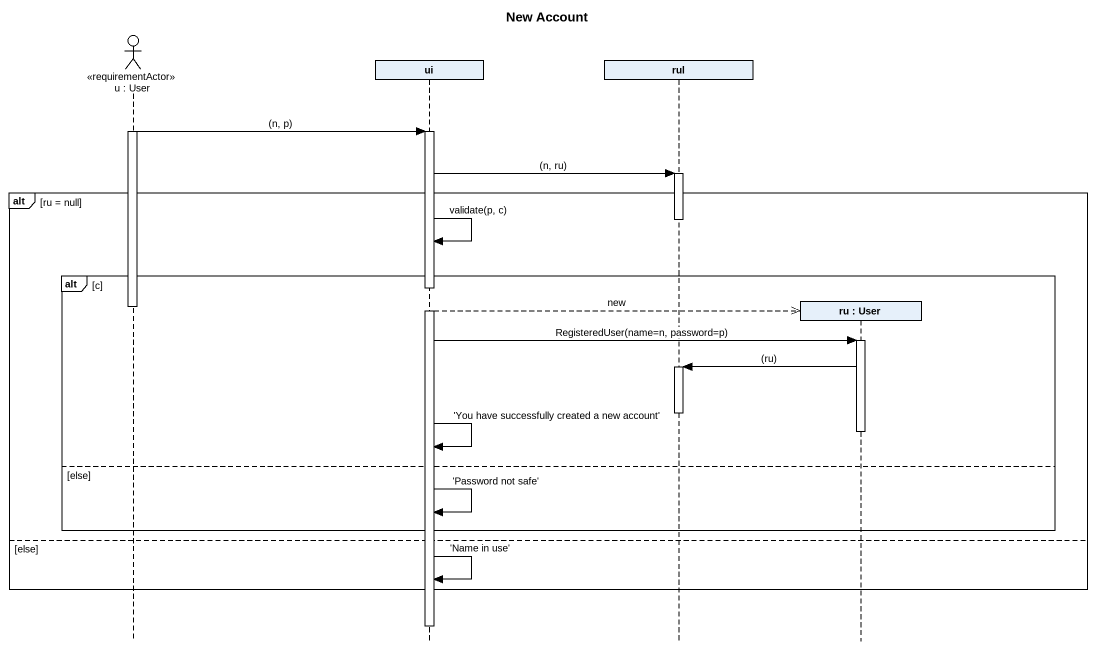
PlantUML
@startuml
title New Account
hide footbox
actor "u : User" as u <<requirementActor>>
participant ui
participant rul
participant "ru : User" as ru

activate u
u -> ui : (n, p)
activate ui
ui -> rul : (n, ru)
activate rul
alt ru = null
  deactivate rul
  ui -> ui : validate(p, c)
  alt c
    deactivate u
    ui -->> ru ** : new
    ui -> ru : RegisteredUser(name=n, password=p)
    activate ru
    ru -> rul : (ru)
    activate rul
    deactivate rul
    deactivate ru
    ui -> ui : 'You have successfully created a new account'
  else else
    ui -> ui : 'Password not safe'
  end
else else
  ui -> ui : 'Name in use'
end
deactivate ui
@enduml
